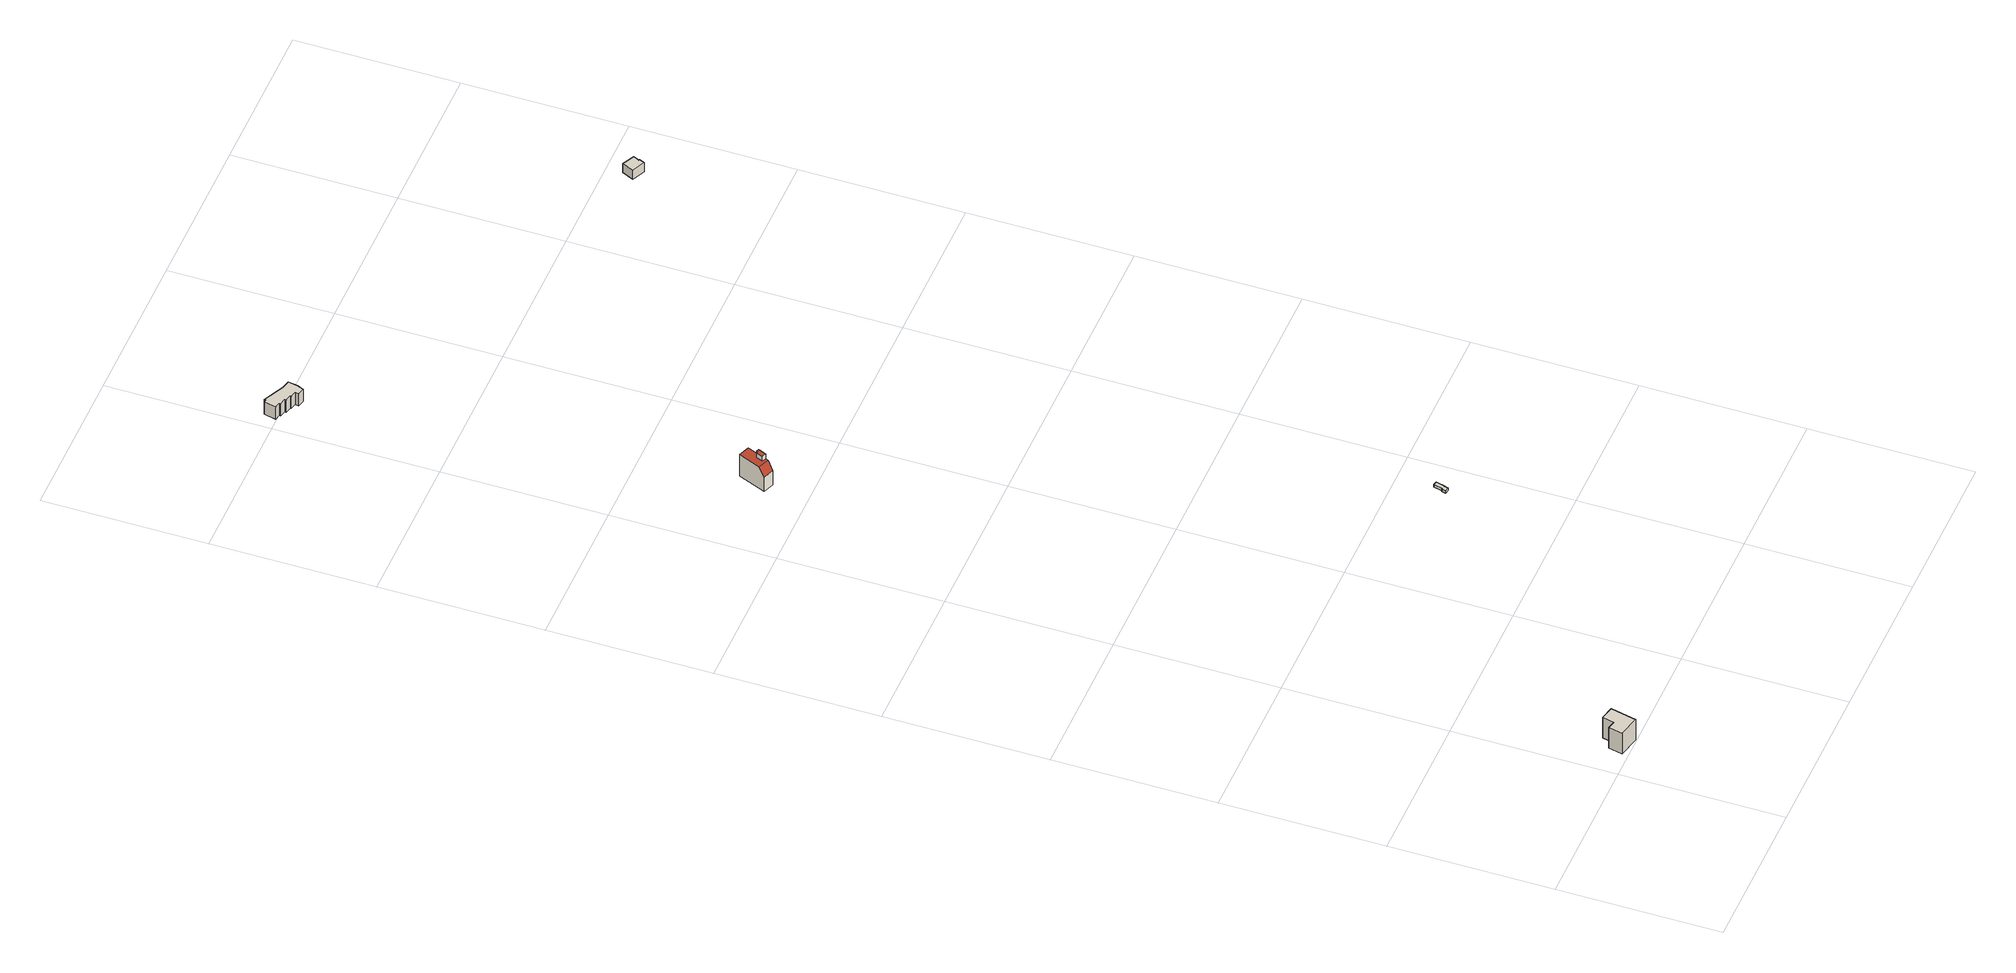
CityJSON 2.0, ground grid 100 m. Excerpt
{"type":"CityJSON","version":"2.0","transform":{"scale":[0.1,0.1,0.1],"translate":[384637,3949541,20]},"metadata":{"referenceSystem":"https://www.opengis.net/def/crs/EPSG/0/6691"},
"CityObjects":{
"building1":{"type":"Building","attributes":{"13+区市町村コード+大字・町コード+町・丁目コード":"13104093001","class":"3002","measuredHeight":22.8,"storeysAboveGround":5,"storeysBelowGround":1,"usage":"412","大字・町コード":"93","延べ面積換算係数":"1.00","町・丁目コード":"1"},"address":[{"country":"日本","locality":"東京都新宿区若葉一丁目"}],"geometry":[{"type":"Solid","lod":"1","boundaries":[[[[0,1,2,3,4,5]],[[0,5,6,7]],[[5,4,8,6]],[[4,3,9,8]],[[3,2,10,9]],[[2,1,11,10]],[[1,0,7,11]],[[7,6,8,9,10,11]]]]}]},
"building2":{"type":"Building","attributes":{"13+区市町村コード+大字・町コード+町・丁目コード":"13104129000","class":"3002","measuredHeight":20,"storeysAboveGround":5,"storeysBelowGround":0,"usage":"401","大字・町コード":"129","延べ面積換算係数":"0.8"},"address":[{"country":"日本","locality":"東京都新宿区四谷三栄町"}],"geometry":[{"type":"Solid","lod":"2","boundaries":[[[[12,13,14,15]],[[16,17,18,19]],[[20,21,22,16,19,23,24,25,26,27]],[[28,29,30,31,32,33]],[[12,15,18,17]],[[13,12,17,16,22]],[[24,32,31,25]],[[23,33,32,24]],[[25,31,30,26]],[[26,30,29,27]],[[27,29,28,20]],[[14,13,22,21]],[[23,19,18,15,14,21,20,28,33]]]],"semantics":{"surfaces":[{"type":"GroundSurface"},{"type":"RoofSurface"},{"type":"WallSurface"}],"values":[[0,1,1,1,2,2,2,2,2,2,2,2,2]]}}]},
"building3":{"type":"Building","attributes":{"13+区市町村コード+大字・町コード+町・丁目コード":"13104093001","class":"3003","measuredHeight":2.6,"storeysAboveGround":1,"storeysBelowGround":0,"usage":"411","大字・町コード":"93","延べ面積換算係数":"1.00","町・丁目コード":"1","説明注記":"車庫"},"address":[{"country":"日本","locality":"東京都新宿区若葉一丁目"}],"geometry":[{"type":"Solid","lod":"1","boundaries":[[[[34,35,36,37,38,39,40,41]],[[34,41,42,43]],[[41,40,44,42]],[[40,39,45,44]],[[39,38,46,45]],[[38,37,47,46]],[[37,36,48,47]],[[36,35,49,48]],[[35,34,43,49]],[[43,42,44,45,46,47,48,49]]]]}]},
"building4":{"type":"Building","attributes":{"13+区市町村コード+大字・町コード+町・丁目コード":"13104129000","class":"3002","measuredHeight":12.2,"storeysAboveGround":3,"storeysBelowGround":0,"usage":"413","大字・町コード":"129","延べ面積換算係数":"0.85"},"address":[{"country":"日本","locality":"東京都新宿区四谷三栄町"}],"geometry":[{"type":"Solid","lod":"1","boundaries":[[[[50,51,52,53,54,55,56,57,58,59,60,61,62,63,64,65]],[[50,65,66,67]],[[65,64,68,66]],[[64,63,69,68]],[[63,62,70,69]],[[62,61,71,70]],[[61,60,72,71]],[[60,59,73,72]],[[59,58,74,73]],[[58,57,75,74]],[[57,56,76,75]],[[56,55,77,76]],[[55,54,78,77]],[[54,53,79,78]],[[53,52,80,79]],[[52,51,81,80]],[[51,50,67,81]],[[67,66,68,69,70,71,72,73,74,75,76,77,78,79,80,81]]]]}]},
"building5":{"type":"Building","attributes":{"13+区市町村コード+大字・町コード+町・丁目コード":"13104127000","class":"3001","measuredHeight":8.3,"storeysAboveGround":2,"storeysBelowGround":0,"usage":"411","大字・町コード":"127","延べ面積換算係数":"1.00"},"address":[{"country":"日本","locality":"東京都新宿区四谷坂町"}],"geometry":[{"type":"Solid","lod":"1","boundaries":[[[[82,83,84,85,86,87]],[[82,87,88,89]],[[87,86,90,88]],[[86,85,91,90]],[[85,84,92,91]],[[84,83,93,92]],[[83,82,89,93]],[[89,88,90,91,92,93]]]]}]}
},
"vertices":[
[335,167,7],[299,8,7],[165,38,7],[184,125,7],[235,113,7],[251,186,7],[251,186,163],[335,167,163],[235,113,163],[184,125,163],[165,38,163],[299,8,163],
[364,5210,132],[432,5382,132],[499,5355,132],[430,5184,132],[377,5243,297],[364,5210,237],[430,5184,237],[443,5216,297],[470,5283,297],[499,5355,297],[432,5382,297],[450,5234,297],[426,5244,297],[442,5285,297],[452,5281,297],[455,5289,297],[470,5283,333],[455,5289,333],[452,5281,333],[442,5285,333],[426,5244,333],[450,5234,333],
[1714,1673,132],[1712,1674,132],[1705,1648,132],[1679,1653,132],[1686,1679,132],[1690,1678,132],[1704,1733,132],[1728,1727,132],[1728,1727,153],[1714,1673,153],[1704,1733,153],[1690,1678,153],[1686,1679,153],[1679,1653,153],[1705,1648,153],[1712,1674,153],
[41,8059,86],[172,7995,86],[222,7984,86],[210,7925,86],[194,7885,86],[149,7895,86],[155,7919,86],[115,7927,86],[116,7934,86],[77,7943,86],[79,7951,86],[38,7960,86],[40,7970,86],[4,7977,86],[20,8053,86],[39,8049,86],[39,8049,179],[41,8059,179],[20,8053,179],[4,7977,179],[40,7970,179],[38,7960,179],[79,7951,179],[77,7943,179],[116,7934,179],[115,7927,179],[155,7919,179],[149,7895,179],[194,7885,179],[210,7925,179],[222,7984,179],[172,7995,179],
[2588,6883,58],[2663,6846,58],[2645,6810,58],[2651,6807,58],[2635,6775,58],[2555,6813,58],[2555,6813,127],[2588,6883,127],[2635,6775,127],[2651,6807,127],[2645,6810,127],[2663,6846,127]
]}
